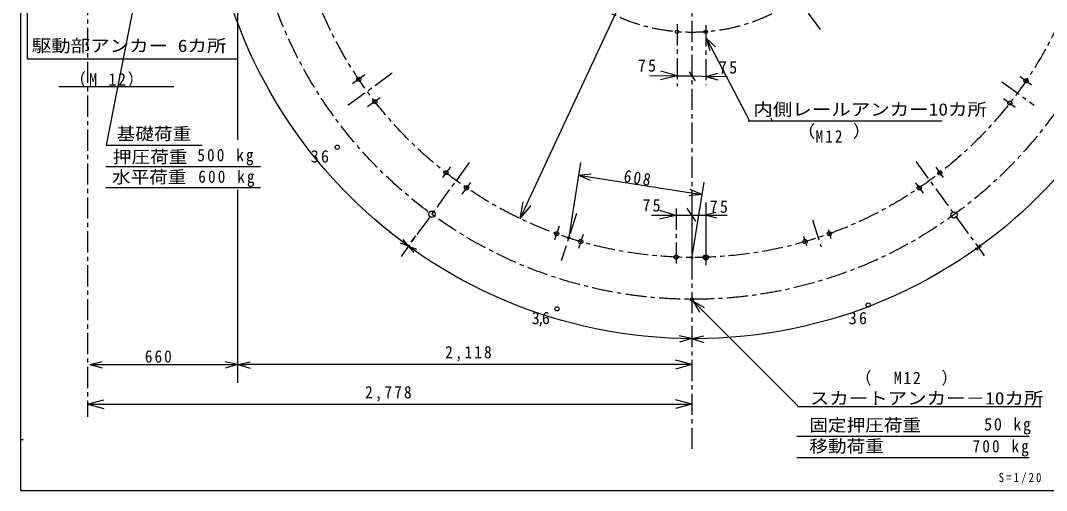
# Model space of a CAD drawing. Units: millimetres, scale not verified. Extents: x -3950 to 3950, y -2759 to 2747.
# Drawn here: x -3950 to 897, y -2759 to -542 of the extents above; entities that cross this region are included whole.
import ezdxf
from ezdxf.enums import TextEntityAlignment as Align

# ---------------------------------------------------------------- set-up
doc = ezdxf.new("R2010")
doc.units = ezdxf.units.MM
doc.header["$LTSCALE"] = 20
doc.header["$PDMODE"] = 32
doc.header["$PDSIZE"] = 10
doc.linetypes.add('CHAIN1', pattern=[8, 5, -1, 1, -1])
doc.linetypes.add('DASHED3', pattern=[4, 3, -1])
doc.layers.add('0-0', color=7, linetype='Continuous')
doc.styles.add('ＭＳ ゴシック', font='')
doc.styles.get('ＭＳ ゴシック').set_extended_font_data('MS Gothic')

msp = doc.modelspace()

# ---------------------------------------------------------------- linework, layer by layer
at = {"layer": '0-0'}
for p, q in [((-1588.87, -1476.09), (19.19, 1972.41)), ((-3273, 261.3), (-3545.27, -1129.88)), ((-2923, -1103.89), (-2923, -18.53)), ((-3918.75, -506.25), (-3918.75, -721.88)), ((-710.15, -624.77), (-666.83, -666.27)), ((-710.15, -624.77), (-693.38, -682.38)), ((-707.06, -629.57), (-506.15, -1015.08)), ((-3918.75, -721.88), (-2925, -721.88)), ((-2322.48, -797.45), (-2381.68, -840.47)), ((-975.93, -800.73), (-609.73, -806.06)), ((-848.09, -803.1), (-925.79, -822.12)), ((-848.09, -803.1), (-924.89, -780.72)), ((-848.09, -803.1), (-867.45, -802.68)), ((-773.46, -804.07), (-842.43, -802.18)), ((-790.42, -783.74), (-763.06, -826.67)), ((-712.82, -805.45), (-654.8, -790.17)), ((-712.82, -805.45), (-673.42, -805.62)), ((-712.82, -805.45), (-654.93, -821.23)), ((-3768.75, -853.12), (-3225, -853.12)), ((-512.31, -1015.07), (404.88, -1015.07)), ((-3545.27, -1129.88), (-3091.79, -1129.88)), ((-3547.08, -1229.88), (-2815.44, -1229.88)), ((-1303.98, -1211.88), (-1359.7, -1563.74)), ((-1313.36, -1271.15), (-1253.69, -1264.87)), ((-1313.36, -1271.15), (-731.17, -1363.36)), ((-1313.36, -1271.15), (-1258.55, -1295.55)), ((-721.78, -1304.09), (-777.51, -1655.95)), ((-3547.08, -1329.88), (-2815.44, -1329.88)), ((-2923, -2251.64), (-2923, -1341.11)), ((-731.17, -1363.36), (-785.98, -1338.95)), ((-1588.87, -1476.09), (-1574.98, -1397.31)), ((-731.17, -1363.36), (-790.84, -1369.63)), ((-778.1, -1399.94), (-778.1, -1641.41)), ((-712.83, -1399.94), (-712.83, -1641.41)), ((-1588.87, -1476.09), (-1537.45, -1414.81)), ((-853.34, -1461.72), (-929.74, -1438)), ((-801.84, -1426.66), (-760.2, -1488.02)), ((-664.67, -1447.04), (-713.06, -1460.01)), ((-969.16, -1459.94), (-610.71, -1459.94)), ((-853.34, -1461.72), (-931.37, -1479.38)), ((-853.34, -1461.72), (-909.22, -1459.53)), ((-659.47, -1474.24), (-714.06, -1459.61)), ((-1360.28, -1566.94), (-1359.46, -1562.2)), ((560.71, -1616.29), (590.05, -1610.18)), ((580.29, -1600.07), (567.58, -1626.56)), ((-778.1, -1659.84), (-777.37, -1655.35)), ((-771.48, -1865.92), (-278.07, -2359.32)), ((-771.48, -1865.92), (-719.52, -1895.92)), ((-771.48, -1865.92), (-741.48, -1917.88)), ((-779.25, -2041.85), (-837.82, -2028.85)), ((-779.25, -2042.92), (-720.77, -2029.46)), ((-779.25, -2041.85), (-836.47, -2059.88)), ((-779.25, -2041.85), (-803.84, -2042.92)), ((-779.25, -2042.92), (-749.31, -2043.98)), ((-779.25, -2042.92), (-721.88, -2060.5)), ((-3336.36, -2165.33), (-3281.15, -2167.17)), ((-2924.18, -2165.33), (-2982.58, -2151.56)), ((-2924.18, -2165.33), (-2981.64, -2182.61)), ((-2922.58, -2165.61), (-2864.21, -2151.7)), ((-2922.58, -2165.61), (-2911.6, -2165.92)), ((-2922.58, -2165.61), (-2865.08, -2182.75)), ((-778.12, -2165.62), (-855.4, -2144.92)), ((-778.12, -2165.62), (-855.4, -2186.33)), ((-3633, -2352.12), (-3555.73, -2331.42)), ((-3633, -2352.12), (-778.12, -2352.12)), ((-3633, -2352.12), (-3555.73, -2372.83)), ((-778.12, -2352.12), (-855.4, -2331.42)), ((-778.12, -2352.12), (-855.4, -2372.83)), ((-279.68, -2362.5), (870.6, -2362.5)), ((-3950, -2519.38), (-3937.5, -2519.38)), ((-281.87, -2503.12), (814.98, -2503.12)), ((-281.87, -2603.12), (814.98, -2603.12))]:
    msp.add_line(p, q, dxfattribs=at)
at = {"layer": '0-0', "linetype": 'CHAIN1'}
for p, q in [((-3633, 383.96), (-3633, -2411.23)), ((-778.12, 256.83), (-778.12, -2582.49)), ((-227.78, -507.53), (-172.04, -584.25)), ((-848.12, -558.68), (-848.12, -852.01)), ((-712.83, -563.46), (-712.83, -846.05)), ((-2193.55, -790.3), (-2414.17, -950.6)), ((772.88, -806.36), (826.52, -845.33)), ((687.24, -830.66), (838.88, -940.83)), ((-2250.37, -905.75), (-2310.73, -949.61)), ((694.04, -909.76), (749.96, -950.39)), ((-1830.1, -1211.76), (-2145.45, -1645.81)), ((279.87, -1206.25), (601.52, -1648.96)), ((-1918.66, -1231.58), (-1955.9, -1282.84)), ((374.34, -1234.2), (408.79, -1281.61)), ((-1824.68, -1306.39), (-1864.16, -1360.72)), ((279.18, -1307.37), (314.45, -1355.93)), ((-1322.88, -1452.06), (-1395.77, -1676.4)), ((-852.83, -1428.85), (-852.83, -1692.83)), ((-208.72, -1482.19), (-167.56, -1608.87)), ((-1405.67, -1512.69), (-1426.49, -1576.76)), ((-1291.94, -1551.01), (-1313.68, -1617.9)), ((-134.47, -1528.53), (-120.95, -1570.15)), ((-712.83, -1596.82), (-712.83, -1695.67)), ((-250.7, -1559.13), (-236.31, -1603.43))]:
    msp.add_line(p, q, dxfattribs=at)
at = {"layer": '0-0', "color": 4}
for p, q in [((-403.88, -1001.73), (-401.88, -1015.02)), ((-403.88, -1001.73), (-401.88, -1015.02)), ((-2117.15, -1605.82), (-2154.57, -1591.69)), ((-2117.15, -1605.82), (-2142.49, -1574.87)), ((-2103.67, -1587.04), (-2082.15, -1557.08)), ((-2138.66, -1635.77), (-2152.15, -1654.55)), ((-2117.15, -1605.82), (-2079.73, -1619.95)), ((-2117.15, -1605.82), (-2091.81, -1636.76)), ((591.34, -1636.11), (602.96, -1652.23)), ((-1489.62, -1964.64), (-1496.12, -1984.9)), ((-3622.53, -2165.62), (-2881.12, -2165.62)), ((-778.12, -2165.62), (-2881.12, -2165.62))]:
    msp.add_line(p, q, dxfattribs=at)
at = {"layer": '0-0', "linetype": 'DASHED3'}
for q in [(-3545.25, -2144.92), (-3545.25, -2186.33)]:
    msp.add_line((-3622.53, -2165.62), q, dxfattribs=at)
at = {"layer": '0-0'}
msp.add_lwpolyline([(-3950, -2759.38), (3950, -2759.38), (3950, 2740.62), (-3950, 2740.62)], close=True, dxfattribs=at)
for centre, radius in [((-766.95, 262.81), 2306), ((-847.86, -594.76), 8), ((-712.82, -595.17), 8), ((-2351.79, -819.26), 10), ((800.83, -826.3), 10), ((-2275.78, -924.35), 10), ((724.33, -930.74), 10), ((-2453.83, -1139.61), 10), ((-1939.57, -1259.62), 10), ((393.54, -1260.69), 10), ((-1842.45, -1331.12), 10), ((296.25, -1331.74), 10), ((-2006.17, -1455.56), 15), ((460.88, -1459.52), 15), ((-1416.85, -1547.42), 10), ((-128.47, -1547.25), 10), ((-1302.9, -1584.7), 10), ((-243.04, -1584.74), 10), ((-852.24, -1657.86), 10), ((-712.44, -1659.53), 12), ((-712.66, -1659.05), 8), ((-778.02, -1857.64), 8), ((55.14, -1884.03), 10), ((-1415.32, -1902.41), 10)]:
    msp.add_circle(centre, radius, dxfattribs=at)
at = {"layer": '0-0', "linetype": 'CHAIN1'}
for centre, radius in [((-771.95, 242.67), 2100), ((-773.08, 242.67), 1902.5), ((-778.01, 262), 859.5)]:
    msp.add_circle(centre, radius, dxfattribs=at)
at = {"layer": '0-0'}
for p in [(-1360.28, -1566.94), (-778.1, -1659.84)]:
    msp.add_point(p, dxfattribs=at)

# ---------------------------------------------------------------- texts
at = {"layer": '0-0', "style": 'ＭＳ ゴシック'}
for s, width, p in [('駆動部アンカー 6カ所', 1.15, (-3897.03, -707.4)), ('内側レールアンカー10カ所', 1.15, (-487.52, -1007.99)), ('基礎荷重', 1.1, (-3495.47, -1122.95)), ('（\u3000\u3000）', 1.1, (-282.12, -1110.69)), ('押圧荷重', 1.1, (-3513.61, -1231.75)), ('水平荷重', 1.1, (-3518.14, -1326.96)), ('スカートアンカー－10カ所', 1.15, (-220.57, -2371.12)), ('固定押圧荷重', 1.1, (-223.02, -2498.07)), ('移動荷重', 1.1, (-223.02, -2597.05))]:
    msp.add_text(s, height=58.65, dxfattribs=dict(at, width=width)).set_placement(p, align=Align.BOTTOM_LEFT)
at = {"layer": '0-0', "attachment_point": 7, "style": 'ＭＳ ゴシック'}
for s, insert, char_height in [('\\T1.27;\\W0.95;75', (-1033.3, -783.88), 58.65), ('\\T1.27;\\W0.95;75', (-650.27, -792.79), 58.65), ('\\T1.2;\\W0.95;（M\\~12）', (-3717.19, -856.33), 58.65), ('\\T1.27;\\W0.9;M12', (-193.59, -1117.77), 58.65), ('\\T1.28;\\W0.9;500\\~kg', (-3114.65, -1224.95), 58.65), ('\\T1.27;\\W0.95;36', (-2578.69, -1212.63), 58.65), ('\\T1.28;\\W0.9;600\\~kg', (-3110.11, -1326.96), 58.65), ('\\T1.27;\\W0.95;75', (-1011.86, -1443.57), 58.65), ('\\T1.27;\\W0.95;75', (-693.76, -1449.98), 58.65), ('\\T1.27;\\W0.95;36', (-1534.79, -1975.93), 58.65), ('\\T1.27;\\W0.95;36', (-36.76, -1975.93), 58.65), ('\\T1.28;\\W0.9;2,118', (-1943.75, -2151.14), 58.65), ('\\T1.27;\\W0.9;660', (-3362.43, -2157.05), 58.65), ('\\T1.19;\\W0.95;（\u3000M12\\~\\~）', (-5.06, -2265.32), 58.65), ('\\T1.28;\\W0.9;2,778', (-2322.07, -2340.3), 58.65), ('\\T1.21;\\W0.95;\u3000\u300050\\~kg', (419.05, -2495.39), 58.65), ('\\T1.28;\\W0.9;700\\~kg', (548.3, -2599.24), 58.65), ('\\T1.39;\\W0.85;S=1/20', (671.3, -2730.76), 43.99)]:
    msp.add_mtext(s, dxfattribs=dict(at, insert=insert, char_height=char_height))
at = {"layer": '0-0', "insert": (-1103.19, -1303.5), "char_height": 58.65, "attachment_point": 7, "rotation": 351, "style": 'ＭＳ ゴシック'}
msp.add_mtext('\\T1.27;\\W0.9;608', dxfattribs=at)

doc.saveas('drawing.dxf')
